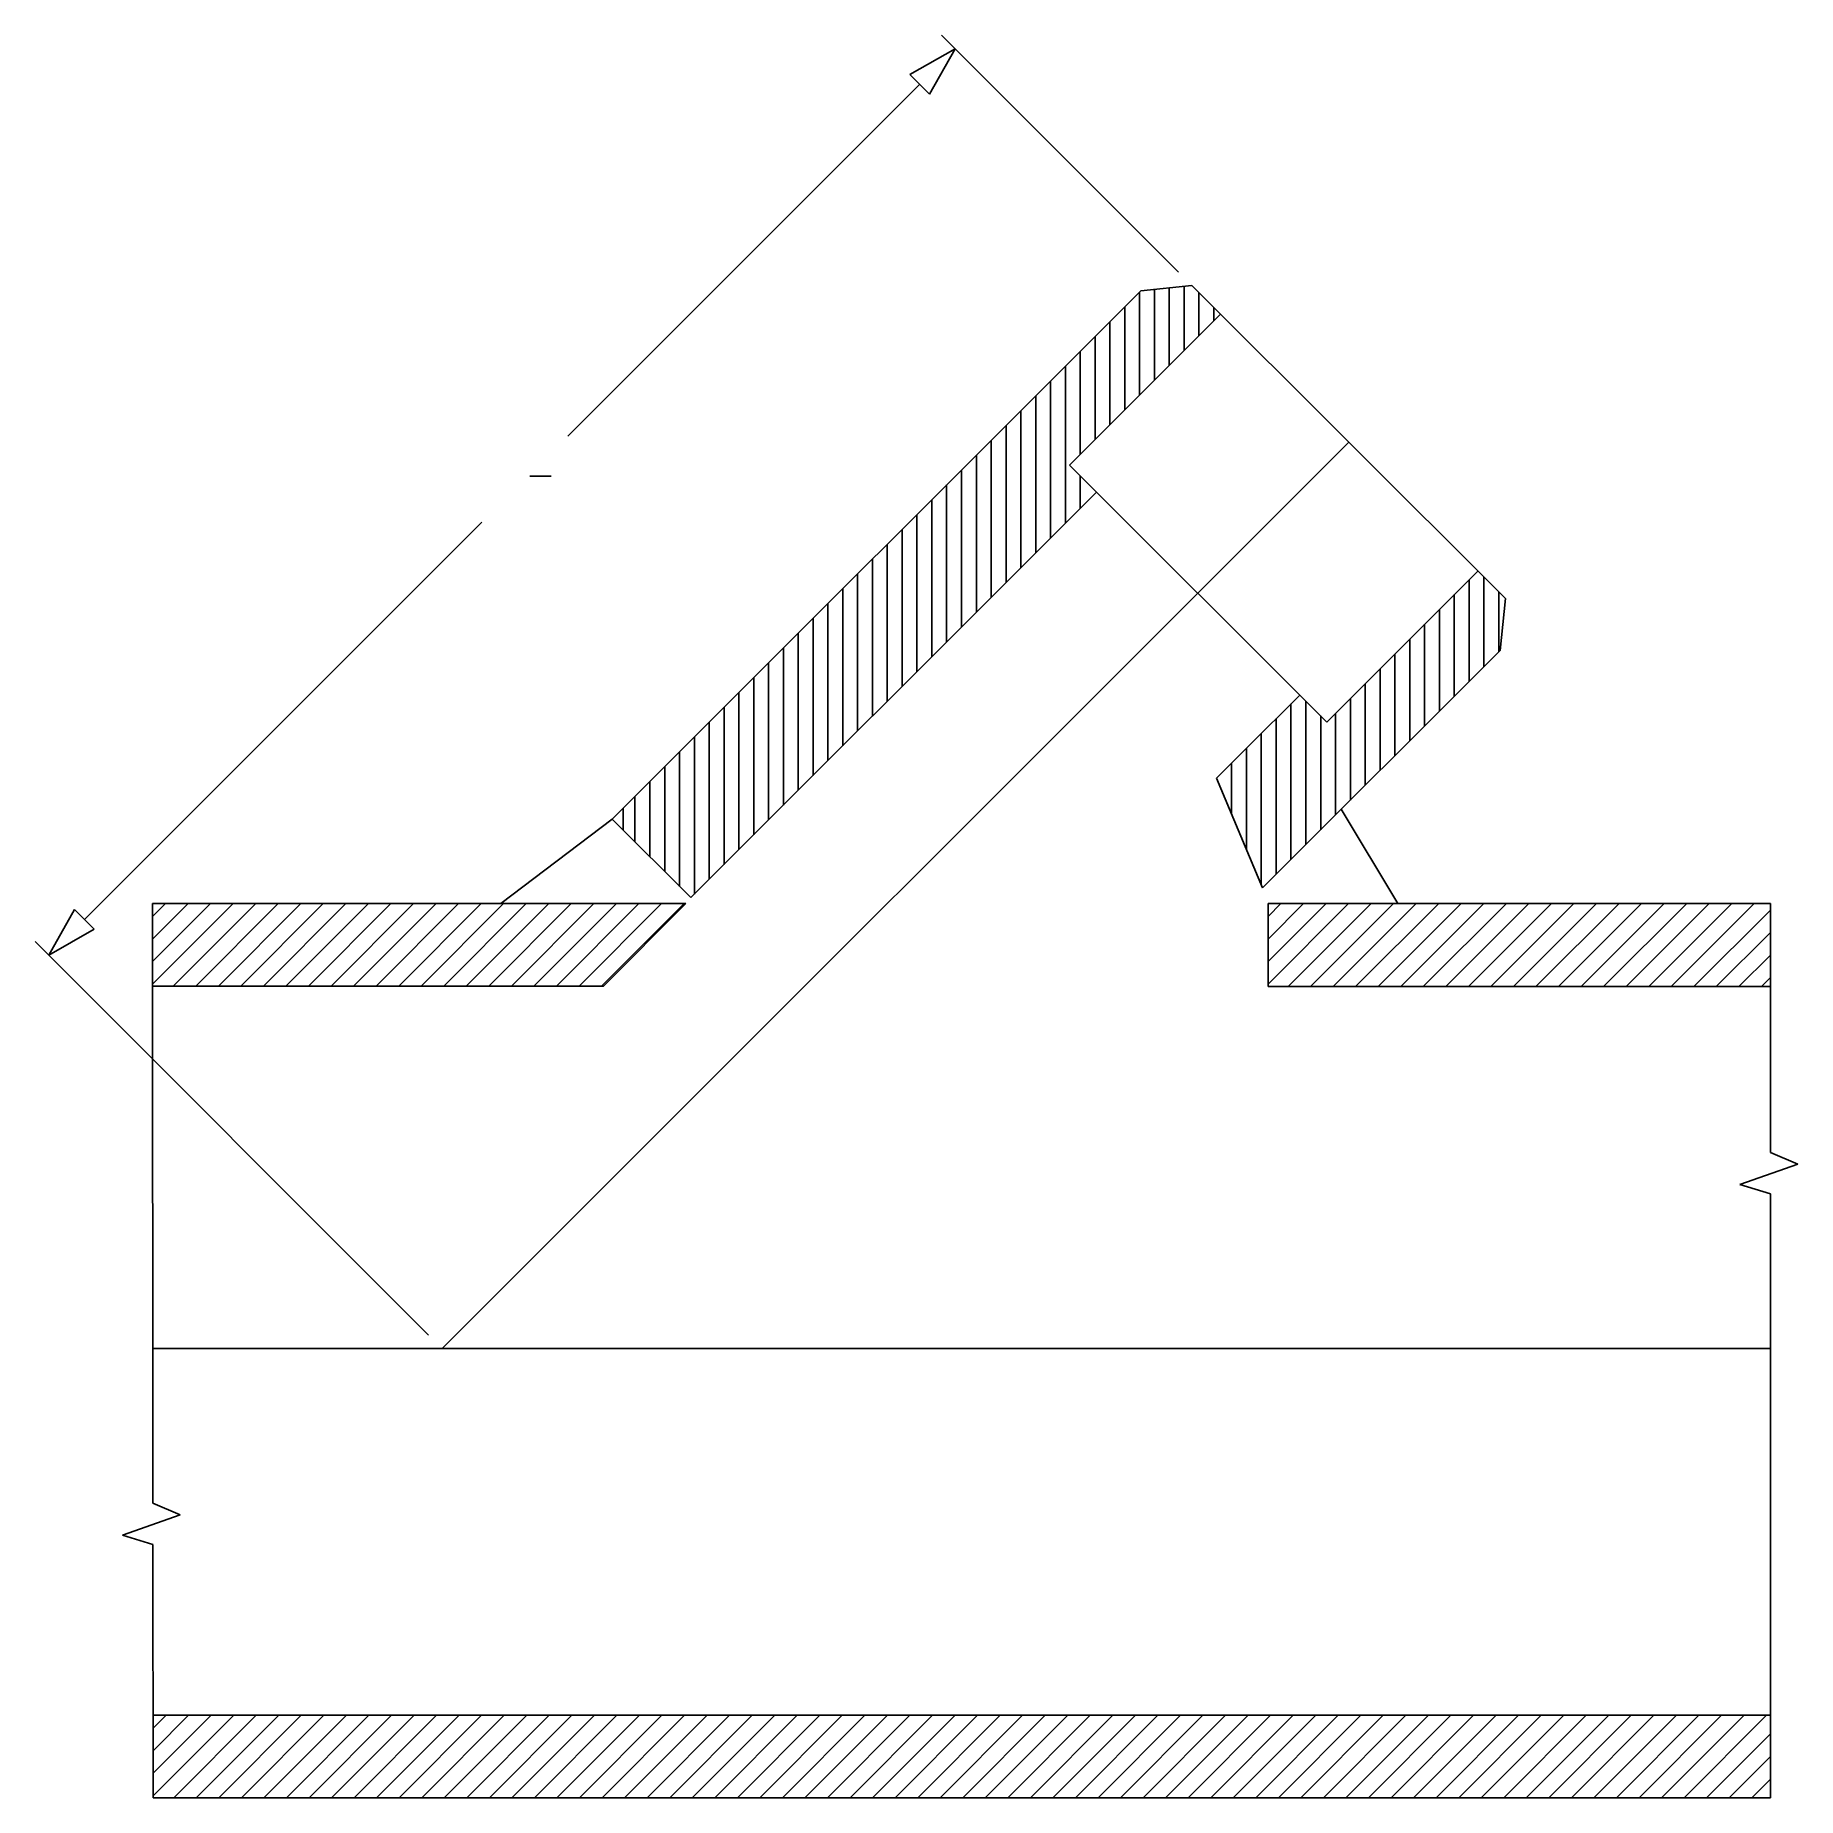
# Model space of a CAD drawing. Extents: x 490 to 1319, y 224 to 1053.
import ezdxf

# ---------------------------------------------------------------- set-up
doc = ezdxf.new("R2010")
doc.units = 0
doc.header["$MEASUREMENT"] = 0
doc.layers.get('0').update_dxf_attribs({"linetype": 'CONTINUOUS'})
doc.layers.add('1', color=7, linetype='CONTINUOUS')

msp = doc.modelspace()

# ---------------------------------------------------------------- linework, layer by layer
at = {"color": 7, "linetype": 'Continuous'}
for p, q in [((976.75, 850.61), (1047.82, 921.68)), ((969.32, 817.72), (989.49, 837.9)), ((1097.89, 729.73), (1168.95, 800.79)), ((1060.32, 717.61), (1085.14, 742.44))]:
    msp.add_line(p, q, dxfattribs=at)
at = {"layer": '1', "color": 3, "linetype": 'Continuous'}
for p, q in [((923.01, 1046.48), (901.61, 1034.35)), ((923.01, 1046.48), (910.88, 1025.08)), ((1028.02, 941.45), (916.65, 1052.85)), ((740.7, 864.22), (906.24, 1029.72)), ((901.61, 1034.35), (910.88, 1025.08)), ((513.31, 636.9), (700.23, 823.77)), ((496.54, 620.14), (508.67, 641.54)), ((508.67, 641.54), (517.94, 632.27)), ((496.54, 620.14), (517.94, 632.27)), ((675.28, 441.32), (490.17, 626.5))]:
    msp.add_line(p, q, dxfattribs=at)
at = {"layer": '1', "color": 7, "linetype": 'Continuous'}
for p, q in [((761.68, 684), (1010.43, 932.64)), ((1010.43, 932.64), (1034.38, 935.08)), ((1181.89, 787.88), (1034.38, 935.08)), ((1097.89, 729.73), (976.75, 850.61)), ((798.64, 647.12), (969.32, 817.72)), ((1179.4, 763.47), (1181.89, 787.88)), ((1067.61, 651.74), (1179.4, 763.47)), ((1046.04, 703.34), (1060.32, 717.61)), ((1067.61, 651.74), (1046.04, 703.34)), ((798.64, 647.12), (761.68, 684)), ((545.4, 644.34), (545.53, 362.26)), ((796.31, 644.34), (545.4, 644.34)), ((739.53, 644.34), (545.4, 644.34)), ((757.5, 605.54), (796.31, 644.34)), ((1306.61, 644.34), (1070.21, 644.34)), ((1070.21, 605.25), (1070.21, 644.34)), ((1306.61, 644.34), (1306.61, 527.22)), ((757.5, 605.54), (545.43, 605.54)), ((1306.61, 605.25), (1070.21, 605.25)), ((1306.61, 527.22), (1319.47, 521.71)), ((1319.47, 521.71), (1292.27, 512.11)), ((1292.27, 512.11), (1306.61, 507.81)), ((1306.61, 507.81), (1306.61, 223.66)), ((558.39, 356.75), (531.19, 347.15)), ((545.53, 362.26), (558.39, 356.75)), ((531.19, 347.15), (545.55, 342.84)), ((545.55, 342.84), (545.66, 223.66)), ((1306.61, 262.46), (545.64, 262.46)), ((1306.62, 223.66), (545.66, 223.66))]:
    msp.add_line(p, q, dxfattribs=at)
at = {"layer": '1', "color": 4, "linetype": 'Continuous'}
for p, q in [((1009.8, 883.66), (1009.8, 932.01)), ((1016.79, 890.65), (1016.79, 933.29)), ((1023.77, 897.63), (1023.77, 934)), ((1030.75, 904.61), (1030.75, 934.71)), ((1037.74, 911.6), (1037.74, 931.73)), ((1002.82, 876.68), (1002.82, 925.03)), ((1044.72, 918.58), (1044.72, 924.77)), ((995.83, 869.69), (995.83, 918.05)), ((981.87, 855.73), (981.87, 904.09)), ((988.85, 862.71), (988.85, 911.07)), ((974.88, 823.29), (974.88, 897.11)), ((967.9, 816.3), (967.9, 890.13)), ((960.92, 809.32), (960.92, 883.15)), ((953.93, 802.34), (953.93, 876.16)), ((946.95, 795.36), (946.95, 869.18)), ((681.64, 434.96), (1108.25, 861.37)), ((932.98, 781.4), (932.98, 855.22)), ((939.97, 788.38), (939.97, 862.2)), ((926, 774.42), (926, 848.24)), ((919.01, 767.44), (919.01, 841.26)), ((981.87, 830.27), (981.87, 845.5)), ((912.03, 760.46), (912.03, 834.28)), ((905.05, 753.48), (905.05, 827.3)), ((891.08, 739.52), (891.08, 813.34)), ((898.06, 746.5), (898.06, 820.32)), ((884.1, 732.54), (884.1, 806.36)), ((877.11, 725.56), (877.11, 799.38)), ((1164.83, 748.91), (1164.83, 796.67)), ((1171.81, 755.89), (1171.81, 797.94)), ((870.13, 718.58), (870.13, 792.4)), ((1157.84, 741.92), (1157.84, 789.68)), ((1178.79, 762.87), (1178.79, 790.97)), ((863.15, 711.6), (863.15, 785.42)), ((1150.86, 734.94), (1150.86, 782.7)), ((849.18, 697.64), (849.18, 771.46)), ((856.16, 704.62), (856.16, 778.44)), ((1143.88, 727.96), (1143.88, 775.72)), ((842.19, 690.66), (842.19, 764.48)), ((1136.89, 720.98), (1136.89, 768.73)), ((835.21, 683.68), (835.21, 757.5)), ((1122.93, 707.02), (1122.93, 754.77)), ((1129.91, 714), (1129.91, 761.75)), ((828.23, 676.7), (828.23, 750.52)), ((1115.94, 700.04), (1115.94, 747.78)), ((821.24, 669.72), (821.24, 743.54)), ((1081.02, 665.14), (1081.02, 738.32)), ((1088.01, 672.12), (1088.01, 739.58)), ((1108.96, 693.06), (1108.96, 740.8)), ((814.26, 662.74), (814.26, 736.56)), ((1074.04, 658.16), (1074.04, 731.34)), ((1094.99, 679.1), (1094.99, 732.61)), ((1101.97, 686.08), (1101.97, 733.81)), ((800.29, 648.77), (800.29, 722.59)), ((807.28, 655.75), (807.28, 729.58)), ((1067.06, 653.07), (1067.06, 724.35)), ((793.31, 652.44), (793.31, 715.61)), ((1060.07, 669.77), (1060.07, 717.37)), ((786.33, 659.41), (786.33, 708.63)), ((1053.09, 686.47), (1053.09, 710.39)), ((779.34, 666.37), (779.34, 701.65)), ((766.79, 678.9), (766.79, 689.11)), ((772.36, 673.34), (772.36, 694.67)), ((1104.69, 688.79), (1131.35, 644.34)), ((761.68, 684), (709.23, 644.34)), ((545.4, 638.26), (551.47, 644.34)), ((545.41, 627.66), (562.08, 644.34)), ((545.41, 617.06), (572.69, 644.34)), ((545.42, 606.46), (583.29, 644.34)), ((555.11, 605.54), (593.9, 644.34)), ((565.71, 605.54), (604.51, 644.34)), ((576.32, 605.54), (615.11, 644.34)), ((586.93, 605.54), (625.72, 644.34)), ((597.53, 605.54), (636.33, 644.34)), ((608.14, 605.54), (646.93, 644.34)), ((618.75, 605.54), (657.54, 644.34)), ((629.35, 605.54), (668.15, 644.34)), ((639.96, 605.54), (678.75, 644.34)), ((650.57, 605.54), (689.36, 644.34)), ((661.17, 605.54), (699.97, 644.34)), ((671.78, 605.54), (710.57, 644.34)), ((682.39, 605.54), (721.18, 644.34)), ((692.99, 605.54), (731.79, 644.34)), ((703.6, 605.54), (742.39, 644.34)), ((714.21, 605.54), (753, 644.34)), ((724.81, 605.54), (763.61, 644.34)), ((735.42, 605.54), (774.21, 644.34)), ((746.03, 605.54), (784.82, 644.34)), ((756.63, 605.54), (795.43, 644.34)), ((1070.21, 638.26), (1076.29, 644.34)), ((1070.21, 627.65), (1086.9, 644.34)), ((1070.21, 617.05), (1097.5, 644.34)), ((1070.21, 606.44), (1108.11, 644.34)), ((1079.63, 605.25), (1118.72, 644.34)), ((1090.23, 605.25), (1129.32, 644.34)), ((1100.84, 605.25), (1139.93, 644.34)), ((1111.45, 605.25), (1150.54, 644.34)), ((1122.05, 605.25), (1161.14, 644.34)), ((1132.66, 605.25), (1171.75, 644.34)), ((1143.27, 605.25), (1182.36, 644.34)), ((1153.87, 605.25), (1192.96, 644.34)), ((1164.48, 605.25), (1203.57, 644.34)), ((1175.09, 605.25), (1214.18, 644.34)), ((1185.69, 605.25), (1224.78, 644.34)), ((1196.3, 605.25), (1235.39, 644.34)), ((1206.91, 605.25), (1246, 644.34)), ((1217.51, 605.25), (1256.6, 644.34)), ((1228.12, 605.25), (1267.21, 644.34)), ((1238.73, 605.25), (1277.82, 644.34)), ((1249.33, 605.25), (1288.42, 644.34)), ((1259.94, 605.25), (1299.03, 644.34)), ((1270.55, 605.25), (1306.61, 641.31)), ((1281.15, 605.25), (1306.61, 630.7)), ((1291.76, 605.25), (1306.61, 620.09)), ((1302.37, 605.25), (1306.61, 609.49)), ((1306.61, 434.96), (545.4, 434.96)), ((545.63, 256.37), (551.72, 262.46)), ((545.64, 245.77), (562.32, 262.46)), ((545.65, 235.18), (572.93, 262.46)), ((545.66, 224.58), (583.54, 262.46)), ((555.35, 223.66), (594.14, 262.46)), ((565.96, 223.66), (604.75, 262.46)), ((576.56, 223.66), (615.36, 262.46)), ((587.17, 223.66), (625.96, 262.46)), ((597.78, 223.66), (636.57, 262.46)), ((608.38, 223.66), (647.18, 262.46)), ((618.99, 223.66), (657.78, 262.46)), ((629.6, 223.66), (668.39, 262.46)), ((640.2, 223.66), (679, 262.46)), ((650.81, 223.66), (689.6, 262.46)), ((661.42, 223.66), (700.21, 262.46)), ((672.02, 223.66), (710.82, 262.46)), ((682.63, 223.66), (721.42, 262.46)), ((693.24, 223.66), (732.03, 262.46)), ((703.84, 223.66), (742.64, 262.46)), ((714.45, 223.66), (753.24, 262.46)), ((725.06, 223.66), (763.85, 262.46)), ((735.66, 223.66), (774.46, 262.46)), ((746.27, 223.66), (785.06, 262.46)), ((756.88, 223.66), (795.67, 262.46)), ((767.48, 223.66), (806.28, 262.46)), ((778.09, 223.66), (816.88, 262.46)), ((788.7, 223.66), (827.49, 262.46)), ((799.3, 223.66), (838.1, 262.46)), ((809.91, 223.66), (848.7, 262.46)), ((820.52, 223.66), (859.31, 262.46)), ((831.12, 223.66), (869.92, 262.46)), ((841.73, 223.66), (880.52, 262.46)), ((852.34, 223.66), (891.13, 262.46)), ((862.94, 223.66), (901.74, 262.46)), ((873.55, 223.66), (912.34, 262.46)), ((884.16, 223.66), (922.95, 262.46)), ((894.76, 223.66), (933.56, 262.46)), ((905.37, 223.66), (944.16, 262.46)), ((915.98, 223.66), (954.77, 262.46)), ((926.58, 223.66), (965.38, 262.46)), ((937.19, 223.66), (975.98, 262.46)), ((947.8, 223.66), (986.59, 262.46)), ((958.4, 223.66), (997.2, 262.46)), ((969.01, 223.66), (1007.8, 262.46)), ((979.62, 223.66), (1018.41, 262.46)), ((990.22, 223.66), (1029.02, 262.46)), ((1000.83, 223.66), (1039.62, 262.46)), ((1011.44, 223.66), (1050.23, 262.46)), ((1022.04, 223.66), (1060.84, 262.46)), ((1032.65, 223.66), (1071.44, 262.46)), ((1043.26, 223.66), (1082.05, 262.46)), ((1053.86, 223.66), (1092.65, 262.46)), ((1064.47, 223.66), (1103.26, 262.46)), ((1075.07, 223.66), (1113.87, 262.46)), ((1085.68, 223.66), (1124.47, 262.46)), ((1096.29, 223.66), (1135.08, 262.46)), ((1106.89, 223.66), (1145.69, 262.46)), ((1117.5, 223.66), (1156.29, 262.46)), ((1128.11, 223.66), (1166.9, 262.46)), ((1138.71, 223.66), (1177.51, 262.46)), ((1149.32, 223.66), (1188.11, 262.46)), ((1159.93, 223.66), (1198.72, 262.46)), ((1170.53, 223.66), (1209.33, 262.46)), ((1181.14, 223.66), (1219.93, 262.46)), ((1191.75, 223.66), (1230.54, 262.46)), ((1202.35, 223.66), (1241.15, 262.46)), ((1212.96, 223.66), (1251.75, 262.46)), ((1223.57, 223.66), (1262.36, 262.46)), ((1234.17, 223.66), (1272.97, 262.46)), ((1244.78, 223.66), (1283.57, 262.46)), ((1255.39, 223.66), (1294.18, 262.46)), ((1265.99, 223.66), (1304.79, 262.46)), ((1276.6, 223.66), (1306.61, 253.67)), ((1287.21, 223.66), (1306.61, 243.06)), ((1297.81, 223.66), (1306.61, 232.46))]:
    msp.add_line(p, q, dxfattribs=at)
at = {"layer": '1', "color": 5, "linetype": 'Continuous'}
msp.add_line((722.95, 845.42), (732.95, 845.42), dxfattribs=at)

doc.saveas('drawing.dxf')
